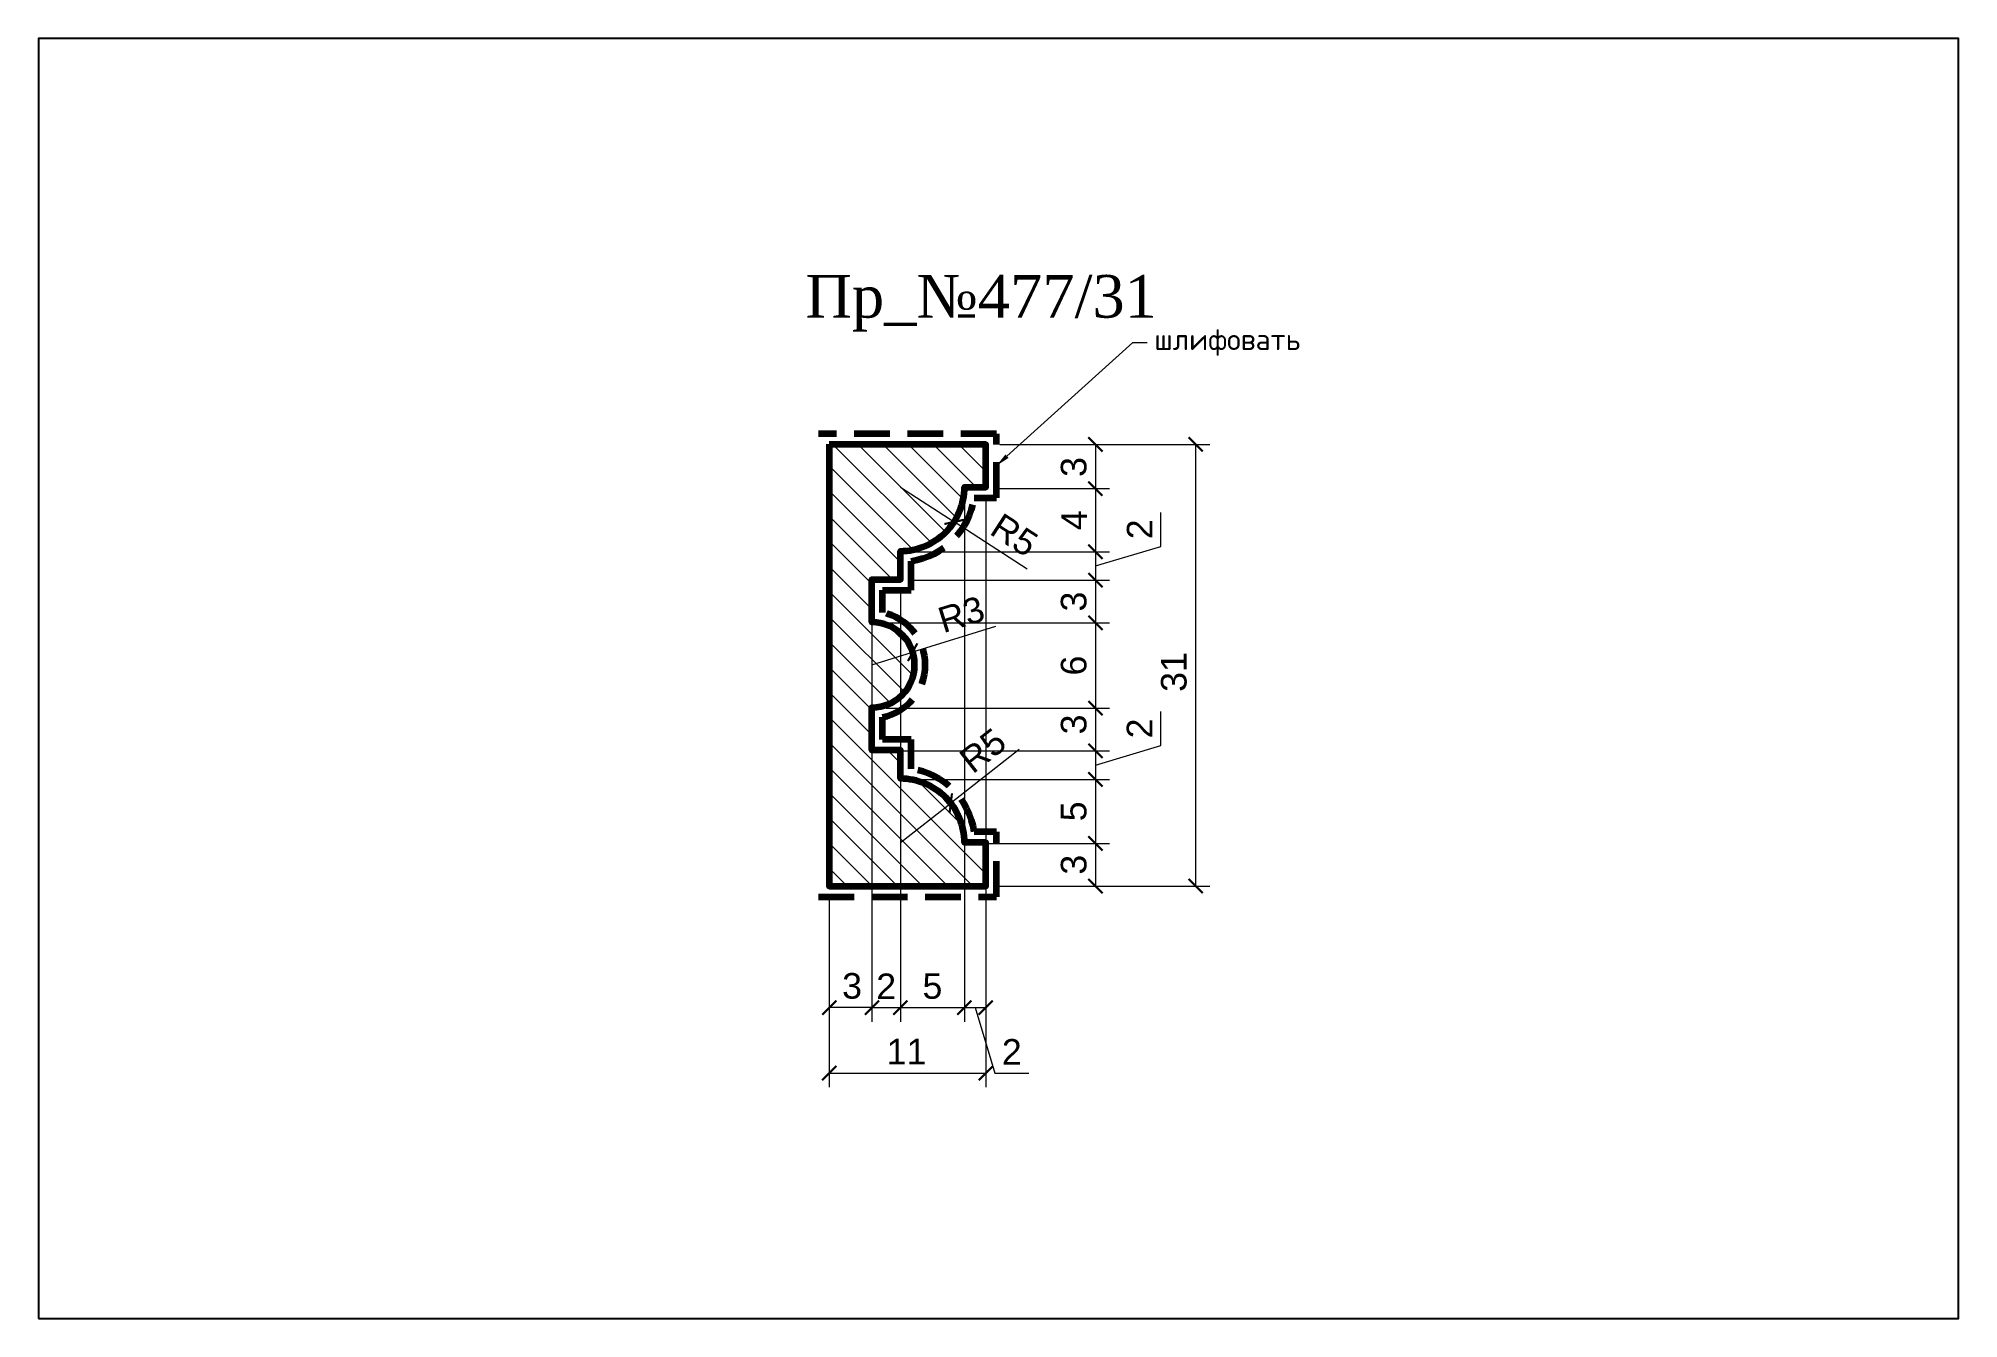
# Model space of a CAD drawing. Header units: inches. Extents: x -160 to -25, y 3488 to 3578.
import ezdxf
from ezdxf import colors
from ezdxf.entities.mleader import LeaderData, LeaderLine
from ezdxf.math import Vec2, Vec3

# ---------------------------------------------------------------- set-up
doc = ezdxf.new("R2010")
doc.units = ezdxf.units.IN
doc.header["$MEASUREMENT"] = 0
doc.linetypes.add('HIDDEN', pattern=[0.375, 0.25, -0.125])
doc.layers.add('Outside panel', color=7, linetype='Continuous', lineweight=18, true_color=0x7f5e57)
for name, color, linetype, lineweight in [('линия 15', 7, 'Continuous', 15), ('линия 50', 1, 'Continuous', 140), ('служебный слой РАЗМЕРЫ', 7, 'Continuous', 9)]:
    doc.layers.add(name, color=color, linetype=linetype, lineweight=lineweight)
doc.layers.add('размеры в модели', color=7, linetype='Continuous')
doc.styles.add('ELECT', font='times.ttf')
doc.styles.get("Standard").update_dxf_attribs({"font": 'arial.ttf'})
doc.styles.add('ЕСКД профили текст', font='isocpeur.ttf')
doc.dimstyles.new('M_1', dxfattribs={"dimtxt": 1.8, "dimasz": 1, "dimexe": 1, "dimexo": 1, "dimgap": 0.6, "dimtad": 1, "dimdec": 0, "dimdsep": 46, "dimtxsty": 'Standard', "dimblk": 'ARCHTICK', "dimcen": -5, "dimclrd": 7, "dimclre": 7, "dimclrt": 7, "dimadec": 0, "dimazin": 0, "dimtfac": 1, "dimtdec": 0, "dimtmove": 0, "dimatfit": 3, "dimfxl": 1, "dimtolj": 1, "dimtzin": 0, "dimlwd": 5, "dimlwe": 5, "dimarcsym": 0})

# ---------------------------------------------------------------- blocks, each defined once
blk = doc.blocks.new('_ArchTick')
at = {"color": 0, "linetype": 'ByBlock', "const_width": 0.15}
blk.add_lwpolyline([(-0.5, -0.5), (0.5, 0.5)], dxfattribs=at)
blk = doc.blocks.new('*D19')
at = {"layer": 'Defpoints', "color": 0, "ltscale": 1000, "transparency": 16777216}
for p in [(-95.53, 3523.82), (-99.07, 3521.05)]:
    blk.add_point(p, dxfattribs=at)
at = {"layer": 'линия 15', "color": 7, "lineweight": 5, "ltscale": 1000, "transparency": 16777216}
for p in [(-90.72, 3527.6), (-99.07, 3521.05)]:
    blk.add_line(p, (-95.53, 3523.82), dxfattribs=at)
at = {"layer": 'линия 15', "color": 7, "lineweight": 5, "ltscale": 1000, "transparency": 16777216, "rotation": 218.1006222711375}
blk.add_blockref('_ArchTick', (-95.53, 3523.82), dxfattribs=at)
at = {"layer": 'линия 15', "color": 7, "ltscale": 1000, "transparency": 16777216, "insert": (-93.27, 3527.52), "char_height": 1.8, "attachment_point": 5, "rotation": 38.1006}
blk.add_mtext('\\A1;R5', dxfattribs=at)
blk = doc.blocks.new('*D18')
at = {"layer": 'Defpoints', "color": 0, "ltscale": 1000, "transparency": 16777216}
for p in [(-98.21, 3534.44), (-101.07, 3533.55)]:
    blk.add_point(p, dxfattribs=at)
at = {"layer": 'линия 15', "color": 7, "lineweight": 5, "ltscale": 1000, "transparency": 16777216}
for p in [(-92.38, 3536.25), (-101.07, 3533.55)]:
    blk.add_line(p, (-98.21, 3534.44), dxfattribs=at)
at = {"layer": 'линия 15', "color": 7, "lineweight": 5, "ltscale": 1000, "transparency": 16777216, "rotation": 197.2814184349296}
blk.add_blockref('_ArchTick', (-98.21, 3534.44), dxfattribs=at)
at = {"layer": 'линия 15', "color": 7, "ltscale": 1000, "transparency": 16777216, "insert": (-94.79, 3537.09), "char_height": 1.8, "attachment_point": 5, "rotation": 17.2814}
blk.add_mtext('\\A1;R3', dxfattribs=at)
blk = doc.blocks.new('*D17')
at = {"layer": 'Defpoints', "color": 0, "ltscale": 1000, "transparency": 16777216}
for p in [(-99.07, 3546.05), (-95.29, 3543.6)]:
    blk.add_point(p, dxfattribs=at)
at = {"layer": 'линия 15', "color": 7, "lineweight": 5, "ltscale": 1000, "transparency": 16777216}
for p in [(-99.07, 3546.05), (-90.16, 3540.28)]:
    blk.add_line(p, (-95.29, 3543.6), dxfattribs=at)
at = {"layer": 'линия 15', "color": 7, "lineweight": 5, "ltscale": 1000, "transparency": 16777216, "rotation": 147.1323452396018}
blk.add_blockref('_ArchTick', (-95.29, 3543.6), dxfattribs=at)
at = {"layer": 'линия 15', "color": 7, "ltscale": 1000, "transparency": 16777216, "insert": (-91.06, 3542.67), "char_height": 1.8, "attachment_point": 5, "rotation": 327.1323}
blk.add_mtext('\\A1;R5', dxfattribs=at)
blk = doc.blocks.new('*D16')
at = {"layer": 'Defpoints', "color": 0, "ltscale": 1000, "transparency": 16777216}
for p in [(-93.07, 3549.05), (-93.07, 3518), (-78.32, 3518)]:
    blk.add_point(p, dxfattribs=at)
at = {"layer": 'размеры в модели', "color": 7, "lineweight": 5, "ltscale": 1000, "transparency": 16777216}
for p, q in [((-92.07, 3549.05), (-77.32, 3549.05)), ((-78.32, 3549.05), (-78.32, 3518)), ((-92.07, 3518), (-77.32, 3518))]:
    blk.add_line(p, q, dxfattribs=at)
for p, rotation in [((-78.32, 3549.05), 90), ((-78.32, 3518), 270)]:
    blk.add_blockref('_ArchTick', p, dxfattribs=dict(at, rotation=rotation))
at = {"layer": 'размеры в модели', "color": 7, "ltscale": 1000, "transparency": 16777216, "insert": (-79.84, 3533.05), "char_height": 1.8, "attachment_point": 5, "rotation": 90}
blk.add_mtext('\\A1;31', dxfattribs=at)
blk = doc.blocks.new('*D15')
at = {"layer": 'Defpoints', "color": 0, "ltscale": 1000, "transparency": 16777216}
for p in [(-94.57, 3521), (-93.07, 3518), (-85.36, 3518)]:
    blk.add_point(p, dxfattribs=at)
at = {"layer": 'линия 15', "color": 7, "lineweight": 5, "ltscale": 1000, "transparency": 16777216}
for p, q in [((-93.57, 3521), (-84.36, 3521)), ((-85.36, 3521), (-85.36, 3518)), ((-92.07, 3518), (-84.36, 3518))]:
    blk.add_line(p, q, dxfattribs=at)
for p, rotation in [((-85.36, 3521), 90), ((-85.36, 3518), 270)]:
    blk.add_blockref('_ArchTick', p, dxfattribs=dict(at, rotation=rotation))
at = {"layer": 'линия 15', "color": 7, "ltscale": 1000, "transparency": 16777216, "insert": (-86.88, 3519.5), "char_height": 1.8, "attachment_point": 5, "rotation": 90}
blk.add_mtext('\\A1;3', dxfattribs=at)
blk = doc.blocks.new('*D14')
at = {"layer": 'Defpoints', "color": 0, "ltscale": 1000, "transparency": 16777216}
for p in [(-99.07, 3525.5), (-94.57, 3521), (-85.36, 3521)]:
    blk.add_point(p, dxfattribs=at)
at = {"layer": 'линия 15', "color": 7, "lineweight": 5, "ltscale": 1000, "transparency": 16777216}
for p, q in [((-98.07, 3525.5), (-84.36, 3525.5)), ((-85.36, 3525.5), (-85.36, 3521)), ((-93.57, 3521), (-84.36, 3521))]:
    blk.add_line(p, q, dxfattribs=at)
for p, rotation in [((-85.36, 3525.5), 90), ((-85.36, 3521), 270)]:
    blk.add_blockref('_ArchTick', p, dxfattribs=dict(at, rotation=rotation))
at = {"layer": 'линия 15', "color": 7, "ltscale": 1000, "transparency": 16777216, "insert": (-86.88, 3523.25), "char_height": 1.8, "attachment_point": 5, "rotation": 90}
blk.add_mtext('\\A1;5', dxfattribs=at)
blk = doc.blocks.new('*D13')
at = {"layer": 'Defpoints', "color": 0, "ltscale": 1000, "transparency": 16777216}
for p in [(-101.07, 3527.5), (-99.07, 3525.5), (-85.36, 3525.5)]:
    blk.add_point(p, dxfattribs=at)
at = {"layer": 'линия 15', "color": 7, "lineweight": 5, "ltscale": 1000, "transparency": 16777216}
for p, q in [((-80.75, 3527.88), (-80.75, 3530.27)), ((-85.36, 3526.5), (-80.75, 3527.88)), ((-100.07, 3527.5), (-84.36, 3527.5)), ((-85.36, 3527.5), (-85.36, 3525.5)), ((-98.07, 3525.5), (-84.36, 3525.5))]:
    blk.add_line(p, q, dxfattribs=at)
for p, rotation in [((-85.36, 3527.5), 90), ((-85.36, 3525.5), 270)]:
    blk.add_blockref('_ArchTick', p, dxfattribs=dict(at, rotation=rotation))
at = {"layer": 'линия 15', "color": 7, "ltscale": 1000, "transparency": 16777216, "insert": (-82.26, 3529.08), "char_height": 1.8, "attachment_point": 5, "rotation": 90}
blk.add_mtext('\\A1;2', dxfattribs=at)
blk = doc.blocks.new('*D12')
at = {"layer": 'Defpoints', "color": 0, "ltscale": 1000, "transparency": 16777216}
for p in [(-101.07, 3530.5), (-101.07, 3527.5), (-85.36, 3527.5)]:
    blk.add_point(p, dxfattribs=at)
at = {"layer": 'линия 15', "color": 7, "lineweight": 5, "ltscale": 1000, "transparency": 16777216}
for p, q in [((-100.07, 3530.5), (-84.36, 3530.5)), ((-85.36, 3530.5), (-85.36, 3527.5)), ((-100.07, 3527.5), (-84.36, 3527.5))]:
    blk.add_line(p, q, dxfattribs=at)
for p, rotation in [((-85.36, 3530.5), 90), ((-85.36, 3527.5), 270)]:
    blk.add_blockref('_ArchTick', p, dxfattribs=dict(at, rotation=rotation))
at = {"layer": 'линия 15', "color": 7, "ltscale": 1000, "transparency": 16777216, "insert": (-86.88, 3529.36), "char_height": 1.8, "attachment_point": 5, "rotation": 90}
blk.add_mtext('\\A1;3', dxfattribs=at)
blk = doc.blocks.new('*D11')
at = {"layer": 'Defpoints', "color": 0, "ltscale": 1000, "transparency": 16777216}
for p in [(-101.07, 3536.5), (-101.07, 3530.5), (-85.36, 3530.5)]:
    blk.add_point(p, dxfattribs=at)
at = {"layer": 'линия 15', "color": 7, "lineweight": 5, "ltscale": 1000, "transparency": 16777216}
for p, q in [((-100.07, 3536.5), (-84.36, 3536.5)), ((-85.36, 3536.5), (-85.36, 3530.5)), ((-100.07, 3530.5), (-84.36, 3530.5))]:
    blk.add_line(p, q, dxfattribs=at)
for p, rotation in [((-85.36, 3536.5), 90), ((-85.36, 3530.5), 270)]:
    blk.add_blockref('_ArchTick', p, dxfattribs=dict(at, rotation=rotation))
at = {"layer": 'линия 15', "color": 7, "ltscale": 1000, "transparency": 16777216, "insert": (-86.88, 3533.5), "char_height": 1.8, "attachment_point": 5, "rotation": 90}
blk.add_mtext('\\A1;6', dxfattribs=at)
blk = doc.blocks.new('*D10')
at = {"layer": 'Defpoints', "color": 0, "ltscale": 1000, "transparency": 16777216}
for p in [(-99.07, 3539.5), (-101.07, 3536.5), (-85.36, 3536.5)]:
    blk.add_point(p, dxfattribs=at)
at = {"layer": 'линия 15', "color": 7, "lineweight": 5, "ltscale": 1000, "transparency": 16777216}
for p, q in [((-98.07, 3539.5), (-84.36, 3539.5)), ((-85.36, 3539.5), (-85.36, 3536.5)), ((-100.07, 3536.5), (-84.36, 3536.5))]:
    blk.add_line(p, q, dxfattribs=at)
for p, rotation in [((-85.36, 3539.5), 90), ((-85.36, 3536.5), 270)]:
    blk.add_blockref('_ArchTick', p, dxfattribs=dict(at, rotation=rotation))
at = {"layer": 'линия 15', "color": 7, "ltscale": 1000, "transparency": 16777216, "insert": (-86.88, 3538), "char_height": 1.8, "attachment_point": 5, "rotation": 90}
blk.add_mtext('\\A1;3', dxfattribs=at)
blk = doc.blocks.new('*D9')
at = {"layer": 'Defpoints', "color": 0, "ltscale": 1000, "transparency": 16777216}
for p in [(-99.07, 3541.5), (-99.07, 3539.5), (-85.36, 3539.5)]:
    blk.add_point(p, dxfattribs=at)
at = {"layer": 'линия 15', "color": 7, "lineweight": 5, "ltscale": 1000, "transparency": 16777216}
for p, q in [((-80.75, 3541.88), (-80.75, 3544.27)), ((-98.07, 3541.5), (-84.36, 3541.5)), ((-85.36, 3540.5), (-80.75, 3541.88)), ((-85.36, 3541.5), (-85.36, 3539.5)), ((-98.07, 3539.5), (-84.36, 3539.5))]:
    blk.add_line(p, q, dxfattribs=at)
for p, rotation in [((-85.36, 3541.5), 90), ((-85.36, 3539.5), 270)]:
    blk.add_blockref('_ArchTick', p, dxfattribs=dict(at, rotation=rotation))
at = {"layer": 'линия 15', "color": 7, "ltscale": 1000, "transparency": 16777216, "insert": (-82.25, 3543.08), "char_height": 1.8, "attachment_point": 5, "rotation": 90}
blk.add_mtext('\\A1;2', dxfattribs=at)
blk = doc.blocks.new('*D8')
at = {"layer": 'Defpoints', "color": 0, "ltscale": 1000, "transparency": 16777216}
for p in [(-93.07, 3545.94), (-99.07, 3541.5), (-85.36, 3541.5)]:
    blk.add_point(p, dxfattribs=at)
at = {"layer": 'линия 15', "color": 7, "lineweight": 5, "ltscale": 1000, "transparency": 16777216}
for p, q in [((-92.07, 3545.94), (-84.36, 3545.94)), ((-85.36, 3545.94), (-85.36, 3541.5)), ((-98.07, 3541.5), (-84.36, 3541.5))]:
    blk.add_line(p, q, dxfattribs=at)
for p, rotation in [((-85.36, 3545.94), 90), ((-85.36, 3541.5), 270)]:
    blk.add_blockref('_ArchTick', p, dxfattribs=dict(at, rotation=rotation))
at = {"layer": 'линия 15', "color": 7, "ltscale": 1000, "transparency": 16777216, "insert": (-86.86, 3543.72), "char_height": 1.8, "attachment_point": 5, "rotation": 90}
blk.add_mtext('\\A1;4', dxfattribs=at)
blk = doc.blocks.new('*D7')
at = {"layer": 'Defpoints', "color": 0, "ltscale": 1000, "transparency": 16777216}
for p in [(-93.07, 3549.05), (-93.07, 3545.94), (-85.36, 3545.94)]:
    blk.add_point(p, dxfattribs=at)
at = {"layer": 'линия 15', "color": 7, "lineweight": 5, "ltscale": 1000, "transparency": 16777216}
for p, q in [((-92.07, 3549.05), (-84.36, 3549.05)), ((-85.36, 3549.05), (-85.36, 3545.94)), ((-92.07, 3545.94), (-84.36, 3545.94))]:
    blk.add_line(p, q, dxfattribs=at)
for p, rotation in [((-85.36, 3549.05), 90), ((-85.36, 3545.94), 270)]:
    blk.add_blockref('_ArchTick', p, dxfattribs=dict(at, rotation=rotation))
at = {"layer": 'линия 15', "color": 7, "ltscale": 1000, "transparency": 16777216, "insert": (-86.88, 3547.46), "char_height": 1.8, "attachment_point": 5, "rotation": 90}
blk.add_mtext('\\A1;3', dxfattribs=at)
blk = doc.blocks.new('*D6')
at = {"layer": 'Defpoints', "color": 0, "ltscale": 1000, "transparency": 16777216}
for p in [(-101.07, 3539.55), (-104.07, 3518), (-104.07, 3509.45)]:
    blk.add_point(p, dxfattribs=at)
at = {"layer": 'линия 15', "color": 7, "lineweight": 5, "ltscale": 1000, "transparency": 16777216}
for p, q in [((-101.07, 3538.55), (-101.07, 3508.45)), ((-104.07, 3517), (-104.07, 3508.45)), ((-101.07, 3509.45), (-104.07, 3509.45))]:
    blk.add_line(p, q, dxfattribs=at)
at = {"layer": 'линия 15', "color": 7, "lineweight": 5, "ltscale": 1000, "transparency": 16777216, "rotation": 180}
blk.add_blockref('_ArchTick', (-104.07, 3509.45), dxfattribs=at)
at = {"layer": 'линия 15', "color": 7, "lineweight": 5, "ltscale": 1000, "transparency": 16777216}
blk.add_blockref('_ArchTick', (-101.07, 3509.45), dxfattribs=at)
at = {"layer": 'линия 15', "color": 7, "ltscale": 1000, "transparency": 16777216, "insert": (-102.47, 3510.97), "char_height": 1.8, "attachment_point": 5}
blk.add_mtext('\\A1;3', dxfattribs=at)
blk = doc.blocks.new('*D5')
at = {"layer": 'Defpoints', "color": 0, "ltscale": 1000, "transparency": 16777216}
for p in [(-94.57, 3546.05), (-93.07, 3546.05), (-93.07, 3509.45)]:
    blk.add_point(p, dxfattribs=at)
at = {"layer": 'линия 15', "color": 7, "lineweight": 5, "ltscale": 1000, "transparency": 16777216}
for p, q in [((-94.57, 3545.05), (-94.57, 3508.45)), ((-93.07, 3545.05), (-93.07, 3508.45)), ((-94.57, 3509.45), (-93.07, 3509.45)), ((-93.82, 3509.45), (-92.44, 3504.84)), ((-92.44, 3504.84), (-90.05, 3504.84))]:
    blk.add_line(p, q, dxfattribs=at)
at = {"layer": 'линия 15', "color": 7, "lineweight": 5, "ltscale": 1000, "transparency": 16777216, "rotation": 180}
blk.add_blockref('_ArchTick', (-94.57, 3509.45), dxfattribs=at)
at = {"layer": 'линия 15', "color": 7, "lineweight": 5, "ltscale": 1000, "transparency": 16777216}
blk.add_blockref('_ArchTick', (-93.07, 3509.45), dxfattribs=at)
at = {"layer": 'линия 15', "color": 7, "ltscale": 1000, "transparency": 16777216, "insert": (-91.24, 3506.34), "char_height": 1.8, "attachment_point": 5}
blk.add_mtext('\\A1;2', dxfattribs=at)
blk = doc.blocks.new('*D4')
at = {"layer": 'Defpoints', "color": 0, "ltscale": 1000, "transparency": 16777216}
for p in [(-94.57, 3546.05), (-99.07, 3539.55), (-94.57, 3509.45)]:
    blk.add_point(p, dxfattribs=at)
at = {"layer": 'линия 15', "color": 7, "lineweight": 5, "ltscale": 1000, "transparency": 16777216}
for p, q in [((-94.57, 3545.05), (-94.57, 3508.45)), ((-99.07, 3538.55), (-99.07, 3508.45)), ((-99.07, 3509.45), (-94.57, 3509.45))]:
    blk.add_line(p, q, dxfattribs=at)
at = {"layer": 'линия 15', "color": 7, "lineweight": 5, "ltscale": 1000, "transparency": 16777216, "rotation": 180}
blk.add_blockref('_ArchTick', (-99.07, 3509.45), dxfattribs=at)
at = {"layer": 'линия 15', "color": 7, "lineweight": 5, "ltscale": 1000, "transparency": 16777216}
blk.add_blockref('_ArchTick', (-94.57, 3509.45), dxfattribs=at)
at = {"layer": 'линия 15', "color": 7, "ltscale": 1000, "transparency": 16777216, "insert": (-96.82, 3510.96), "char_height": 1.8, "attachment_point": 5}
blk.add_mtext('\\A1;5', dxfattribs=at)
blk = doc.blocks.new('*D3')
at = {"layer": 'Defpoints', "color": 0, "ltscale": 1000, "transparency": 16777216}
for p in [(-101.07, 3539.55), (-99.07, 3539.55), (-99.07, 3509.45)]:
    blk.add_point(p, dxfattribs=at)
at = {"layer": 'линия 15', "color": 7, "lineweight": 5, "ltscale": 1000, "transparency": 16777216}
for p, q in [((-101.07, 3538.55), (-101.07, 3508.45)), ((-99.07, 3538.55), (-99.07, 3508.45)), ((-101.07, 3509.45), (-99.07, 3509.45))]:
    blk.add_line(p, q, dxfattribs=at)
at = {"layer": 'линия 15', "color": 7, "lineweight": 5, "ltscale": 1000, "transparency": 16777216, "rotation": 180}
blk.add_blockref('_ArchTick', (-101.07, 3509.45), dxfattribs=at)
at = {"layer": 'линия 15', "color": 7, "lineweight": 5, "ltscale": 1000, "transparency": 16777216}
blk.add_blockref('_ArchTick', (-99.07, 3509.45), dxfattribs=at)
at = {"layer": 'линия 15', "color": 7, "ltscale": 1000, "transparency": 16777216, "insert": (-100.07, 3510.95), "char_height": 1.8, "attachment_point": 5}
blk.add_mtext('\\A1;2', dxfattribs=at)
blk = doc.blocks.new('*D2')
at = {"layer": 'Defpoints', "color": 0, "ltscale": 1000, "transparency": 16777216}
for p in [(-104.07, 3518), (-93.07, 3515), (-93.07, 3504.85)]:
    blk.add_point(p, dxfattribs=at)
at = {"layer": 'размеры в модели', "color": 7, "lineweight": 5, "ltscale": 1000, "transparency": 16777216}
for p, q in [((-104.07, 3517), (-104.07, 3503.85)), ((-93.07, 3514), (-93.07, 3503.85)), ((-104.07, 3504.85), (-93.07, 3504.85))]:
    blk.add_line(p, q, dxfattribs=at)
at = {"layer": 'размеры в модели', "color": 7, "lineweight": 5, "ltscale": 1000, "transparency": 16777216, "rotation": 180}
blk.add_blockref('_ArchTick', (-104.07, 3504.85), dxfattribs=at)
at = {"layer": 'размеры в модели', "color": 7, "lineweight": 5, "ltscale": 1000, "transparency": 16777216}
blk.add_blockref('_ArchTick', (-93.07, 3504.85), dxfattribs=at)
at = {"layer": 'размеры в модели', "color": 7, "ltscale": 1000, "transparency": 16777216, "insert": (-98.64, 3506.36), "char_height": 1.8, "attachment_point": 5}
blk.add_mtext('\\A1;11', dxfattribs=at)

msp = doc.modelspace()

# ---------------------------------------------------------------- hatches: boundary and pattern name
at = {"layer": 'Outside panel', "ltscale": 1000}
h = msp.add_hatch(dxfattribs=at)
h.set_pattern_fill('ANSI31', color=256, scale=10, angle=90)
h.set_pattern_definition([(135, (-310689.2101, 97273.6354), (-0.8838834765, -0.8838834765), [])])
edge = h.paths.add_edge_path()
edge.add_line((-104.07, 3549.05), (-104.07, 3518))
edge.add_line((-104.07, 3518), (-93.07, 3518))
edge.add_line((-93.07, 3518), (-93.07, 3521.05))
edge.add_line((-93.07, 3521.05), (-94.57, 3521.05))
edge.add_arc((-99.07, 3521.05), 4.5, 0, 90)
edge.add_line((-99.07, 3525.55), (-99.07, 3527.55))
edge.add_line((-99.07, 3527.55), (-101.07, 3527.55))
edge.add_line((-101.07, 3527.55), (-101.07, 3530.55))
edge.add_arc((-101.07, 3533.55), 3, 270, 450)
edge.add_line((-101.07, 3536.55), (-101.07, 3539.55))
edge.add_line((-101.07, 3539.55), (-99.07, 3539.55))
edge.add_line((-99.07, 3539.55), (-99.07, 3541.55))
edge.add_arc((-99.07, 3546.05), 4.5, 270, 360)
edge.add_line((-94.57, 3546.05), (-93.07, 3546.05))
edge.add_line((-93.07, 3546.05), (-93.07, 3549.05))
edge.add_line((-93.07, 3549.05), (-104.07, 3549.05))

# ---------------------------------------------------------------- linework, layer by layer
at = {"color": 6, "ltscale": 1000}
msp.add_lwpolyline([(-159.67, 3487.59), (-24.67, 3487.59), (-24.67, 3577.59), (-159.67, 3577.59)], close=True, dxfattribs=at)
at = {"layer": 'линия 50', "color": 1, "linetype": 'HIDDEN', "ltscale": 10, "true_color": 0xff0909}
msp.add_lwpolyline([(-104.82, 3517.25), (-92.32, 3517.25), (-92.32, 3521.8), (-93.88, 3521.8, 0.332528), (-98.32, 3526.24), (-98.32, 3528.3), (-100.32, 3528.3), (-100.32, 3529.87, 0.816497), (-100.32, 3537.22), (-100.32, 3538.8), (-98.32, 3538.8), (-98.32, 3540.85, 0.332528), (-93.88, 3545.3), (-92.32, 3545.3), (-92.32, 3549.8), (-104.82, 3549.8)], format="xyb", dxfattribs=at)
at = {"layer": 'линия 50', "color": 7}
msp.add_lwpolyline([(-104.07, 3549.05), (-104.07, 3518), (-93.07, 3518), (-93.07, 3521.05), (-94.57, 3521.05, 0.414214), (-99.07, 3525.55), (-99.07, 3527.55), (-101.07, 3527.55), (-101.07, 3530.55, 1), (-101.07, 3536.55), (-101.07, 3539.55), (-99.07, 3539.55), (-99.07, 3541.55, 0.414214), (-94.57, 3546.05), (-93.07, 3546.05), (-93.07, 3549.05), (-93.07, 3549.05, 1.496606), (-93.07, 3549.05), (-93.07, 3549.05), (-104.07, 3549.05), (-104.07, 3549.05), (-104.07, 3549.05)], format="xyb", dxfattribs=at)

# ---------------------------------------------------------------- texts
at = {"color": 7, "ltscale": 1000, "style": 'ELECT'}
msp.add_text('Пр_№477/31', height=3, dxfattribs=at).set_placement((-105.75, 3557.96))

# ---------------------------------------------------------------- dimensions: what is measured, and where the dimension line sits
at = {"layer": 'линия 15', "color": 1, "ltscale": 1000, "true_color": 0xff0909}
for base, p1, p2, picture, middle in [((-85.36, 3545.94), (-93.07, 3549.05), (-93.07, 3545.94), '*D7', (-85.36, 3547.46)), ((-85.36, 3527.5), (-101.07, 3530.5), (-101.07, 3527.5), '*D12', (-85.36, 3529.36))]:
    dim = msp.add_linear_dim(base=base, p1=p1, p2=p2, angle=90, dimstyle='M_1', dxfattribs=at)
    dim.commit()
    dim.dimension.update_dxf_attribs({"geometry": picture, "text_midpoint": middle, "dimtype": 128})
for base, p1, p2, picture, middle in [((-85.36, 3541.5), (-93.07, 3545.94), (-99.07, 3541.5), '*D8', (-86.86, 3543.72)), ((-85.36, 3539.5), (-99.07, 3541.5), (-99.07, 3539.5), '*D9', (-82.25, 3542.48)), ((-85.36, 3536.5), (-99.07, 3539.5), (-101.07, 3536.5), '*D10', (-86.88, 3538)), ((-85.36, 3530.5), (-101.07, 3536.5), (-101.07, 3530.5), '*D11', (-86.88, 3533.5)), ((-85.36, 3525.5), (-101.07, 3527.5), (-99.07, 3525.5), '*D13', (-82.26, 3528.48)), ((-85.36414291, 3520.9991666), (-99.0742886, 3525.4991666), (-94.5742886, 3520.9991666), '*D14', (-86.87949079, 3523.2491666)), ((-85.36, 3518), (-94.57, 3521), (-93.07, 3518), '*D15', (-86.88, 3519.5))]:
    dim = msp.add_linear_dim(base=base, p1=p1, p2=p2, angle=90, dimstyle='M_1', dxfattribs=at)
    dim.commit()
    dim.dimension.update_dxf_attribs({"geometry": picture, "text_midpoint": middle})
for base, p1, p2, picture, middle in [((-94.5742886, 3509.44781525), (-99.0742886, 3539.54622124), (-94.5742886, 3546.04622124), '*D4', (-96.8242886, 3510.96316314)), ((-93.0742886, 3509.44781525), (-94.5742886, 3546.04622124), (-93.0742886, 3546.04622124), '*D5', (-91.84097346, 3506.34044827))]:
    dim = msp.add_linear_dim(base=base, p1=p1, p2=p2, dimstyle='M_1', dxfattribs=at)
    dim.commit()
    dim.dimension.update_dxf_attribs({"geometry": picture, "text_midpoint": middle})
for center, mpoint, picture, middle in [((-99.07, 3546.05), (-95.29, 3543.6), '*D17', (-91.06, 3542.67)), ((-101.07, 3533.55), (-98.21, 3534.44), '*D18', (-94.79, 3537.09)), ((-99.0743, 3521.0462), (-95.5331, 3523.8229), '*D19', (-93.2748, 3527.5194))]:
    dim = msp.add_radius_dim(center=center, mpoint=mpoint, dimstyle='M_1', dxfattribs=at)
    dim.commit()
    dim.dimension.update_dxf_attribs({"geometry": picture, "text_midpoint": middle})
for base, p2, picture, middle in [((-104.07, 3509.45), (-104.07, 3518), '*D6', (-102.47, 3509.45)), ((-99.07, 3509.45), (-99.07, 3539.55), '*D3', (-100.07, 3509.45))]:
    dim = msp.add_linear_dim(base=base, p1=(-101.07, 3539.55), p2=p2, dimstyle='M_1', dxfattribs=at)
    dim.commit()
    dim.dimension.update_dxf_attribs({"geometry": picture, "text_midpoint": middle, "dimtype": 128})
at = {"layer": 'размеры в модели', "color": 5, "ltscale": 1000}
dim = msp.add_linear_dim(base=(-78.32, 3518), p1=(-93.07, 3549.05), p2=(-93.07, 3518), angle=90, dimstyle='M_1', dxfattribs=at)
dim.commit()
dim.dimension.update_dxf_attribs({"geometry": '*D16', "text_midpoint": (-78.32, 3533.05), "dimtype": 128})
dim = msp.add_linear_dim(base=(-93.07, 3504.85), p1=(-104.07, 3518), p2=(-93.07, 3515), dimstyle='M_1', dxfattribs=at)
dim.commit()
dim.dimension.update_dxf_attribs({"geometry": '*D2', "text_midpoint": (-98.64, 3504.85), "dimtype": 128})

# ---------------------------------------------------------------- leaders
at = {"layer": 'служебный слой РАЗМЕРЫ'}
ml = msp.add_multileader_mtext('Standard', dxfattribs=at)
ml.set_content('\\A1;шлифовать', color=256, style='ЕСКД профили текст')
ml.set_leader_properties(color=256, linetype='ByLayer', lineweight=-1)
ml.build(insert=Vec2(0, 0))
ml.multileader.update_dxf_attribs({"dogleg_length": 1, "arrow_head_size": 1})
ctx = ml.context
ctx.base_point, ctx.char_height, ctx.arrow_head_size, ctx.landing_gap_size, ctx.plane_origin = Vec3(-81.72, 3556.21), 1.5, 1, 0.5, Vec3(-68.25, 3582.38)
notes = []
notes.append((ctx, [(1, (1, 1, 0), (-82.72, 3556.21), (1, 0), 1, [(0, [(-92.32, 3547.55)], 0, [])])]))
ctx.mtext.insert, ctx.mtext.flow_direction = Vec3(-81.22, 3557.18), 5
for ctx, leaders in notes:
    for number, flags, end, landing, length, lines in leaders:
        leader = LeaderData()
        leader.index, (leader.has_last_leader_line, leader.has_dogleg_vector, leader.attachment_direction) = number, flags
        leader.last_leader_point, leader.dogleg_vector, leader.dogleg_length = Vec3(end), Vec3(landing), length
        for number, points, colour, breaks in lines:
            line = LeaderLine()
            line.index, line.vertices, line.color, line.breaks = number, Vec3.list(points), colors.encode_raw_color(colour), breaks
            leader.lines.append(line)
        ctx.leaders.append(leader)

doc.saveas('drawing.dxf')
